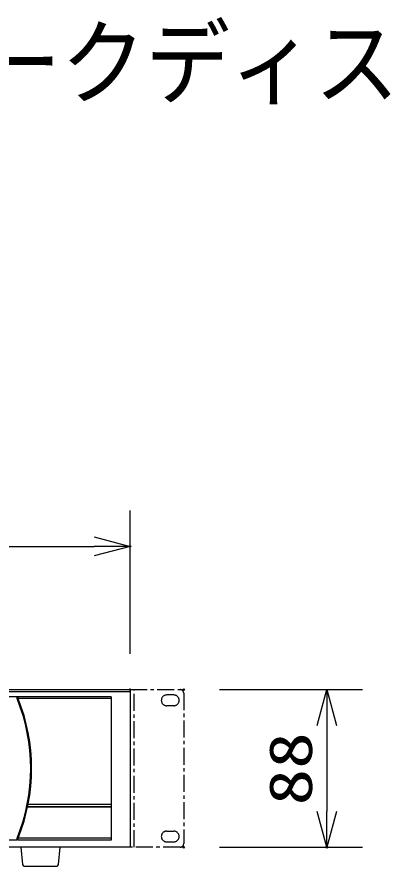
# Model space of a CAD drawing. Units: millimetres, scale not verified. Extents: x -63 to 63, y -57 to 57.
# Drawn here: x -14.34 to 6.23, y 9.98 to 57.39 of the extents above; entities that cross this region are included whole.
import ezdxf
from ezdxf.enums import TextEntityAlignment as Align

# ---------------------------------------------------------------- set-up
doc = ezdxf.new("R2010")
doc.units = ezdxf.units.MM
doc.header["$LTSCALE"] = 0.190236
doc.header["$PDMODE"] = 32
doc.header["$PDSIZE"] = 0.0951
doc.linetypes.add('CHAIN1', pattern=[8, 5, -1, 1, -1])
doc.linetypes.add('LONG_DOUBLE_CHAIN', pattern=[21.8, 18, -1, 0.6, -0.6, 0.6, -1])
for name, color, linetype in [('0-0_MOJI1', 2, 'Continuous'), ('0-2_GAIKEI', 1, 'Continuous'), ('0-3_WAKU', 7, 'Continuous')]:
    doc.layers.add(name, color=color, linetype=linetype)
doc.styles.add('ＭＳ ゴシック', font='')
doc.styles.get('ＭＳ ゴシック').set_extended_font_data('MS Gothic')

# ---------------------------------------------------------------- blocks, each defined once
blk = doc.blocks.new('_OPEN30')
at = {"layer": '0-3_WAKU'}
blk.add_line((0, 0), (-1, 0), dxfattribs=at)
blk.add_lwpolyline([(-1, 0.26795), (0, 0), (-1, -0.26795)], dxfattribs=at)

msp = doc.modelspace()

# ---------------------------------------------------------------- linework, layer by layer
at = {"layer": '0-2_GAIKEI', "color": 3}
for p, q in [((-8.0198, 21.8286), (-8.0198, 29.8286)), ((-48.0198, 27.8286), (-10.0198, 27.8286)), ((-3.0198, 19.8286), (4.9802, 19.8286)), ((2.9802, 17.8286), (2.9802, 13.0286)), ((-3.0198, 11.0285), (4.9802, 11.0285))]:
    msp.add_line(p, q, dxfattribs=at)
at = {"layer": '0-2_GAIKEI', "color": 7}
for p, q in [((-50.0198, 19.8286), (-8.0198, 19.8286)), ((-50.0198, 19.8286), (-8.0198, 19.8286)), ((-8.0198, 19.8286), (-8.0198, 15.4286)), ((-8.0198, 19.8286), (-8.0198, 11.0285)), ((-8.0198, 11.0285), (-50.0198, 11.0285)), ((-14.1198, 11.0285), (-14.0284, 10.0691)), ((-12.0112, 10.0691), (-11.9198, 11.0285)), ((-13.9289, 9.9785), (-12.1107, 9.9785))]:
    msp.add_line(p, q, dxfattribs=at)
at = {"layer": '0-2_GAIKEI'}
for p, q in [((-50.0198, 19.7286), (-8.0198, 19.7286)), ((-9.0698, 19.4286), (-44.1109, 19.4286)), ((-14.3271, 19.3286), (-14.3271, 19.4286)), ((-14.3271, 19.3786), (-14.2732, 19.3786)), ((-14.3172, 19.3039), (-14.264, 19.3039)), ((-14.2732, 19.3286), (-14.2732, 19.4286)), ((-9.075, 19.3286), (-14.2663, 19.3286)), ((-9.0698, 19.4286), (-9.0698, 11.4285)), ((-9.0741, 13.4221), (-13.7618, 13.4221)), ((-9.0966, 13.285), (-13.747, 13.285)), ((-13.7329, 13.285), (-9.0797, 13.285)), ((-14.3187, 11.4285), (-44.1109, 11.4285)), ((-14.3271, 11.4285), (-14.3271, 11.5285)), ((-14.3271, 11.4785), (-14.2732, 11.4785)), ((-14.3172, 11.5532), (-14.264, 11.5532)), ((-14.2732, 11.4285), (-14.2732, 11.5285)), ((-9.0872, 11.5285), (-14.2687, 11.5285)), ((-9.0698, 11.4285), (-14.2687, 11.4285))]:
    msp.add_line(p, q, dxfattribs=at)
at = {"layer": '0-2_GAIKEI', "linetype": 'CHAIN1'}
for p, q in [((-8.0198, 19.8286), (-5.2198, 19.8286)), ((-7.7898, 11.0285), (-7.7898, 19.8286)), ((-5.5698, 19.5286), (-5.9698, 19.5286)), ((-5.0198, 19.6286), (-5.0198, 11.2285)), ((-5.5698, 18.9286), (-5.9698, 18.9286)), ((-5.9698, 11.9286), (-5.5698, 11.9286)), ((-5.2198, 11.0285), (-8.0198, 11.0285)), ((-5.9698, 11.3285), (-5.5698, 11.3285))]:
    msp.add_line(p, q, dxfattribs=at)
at = {"layer": '0-2_GAIKEI', "linetype": 'LONG_DOUBLE_CHAIN'}
msp.add_line((-13.4539, 16.2902), (-13.4538, 16.2893), dxfattribs=at)
at = {"layer": '0-2_GAIKEI', "color": 7}
for points in [[(-50.0198, 19.8286), (-8.0198, 19.8286), (-8.0198, 11.0285), (-50.0198, 11.0285)], [(-8.0198, 15.4286), (-8.0198, 11.0285), (-50.0198, 11.0285), (-50.0198, 15.4286)]]:
    msp.add_lwpolyline(points, dxfattribs=at)
at = {"layer": '0-2_GAIKEI', "linetype": 'CHAIN1'}
for centre, radius, start, end in [((-5.9698, 19.2286), 0.3, 90, 270), ((-5.5698, 19.2286), 0.3, 270, 90), ((-5.2198, 19.6286), 0.2, 0, 90), ((-5.9698, 11.6285), 0.3, 90, 270), ((-5.5698, 11.6285), 0.3, 270, 90), ((-5.2198, 11.2285), 0.2, 270, 0)]:
    msp.add_arc(centre, radius, start, end, dxfattribs=at)
at = {"layer": '0-2_GAIKEI'}
for radius, start, end in [(10.4, 337.97569, 22.02431), (10.45, 338.08654, 21.91346)]:
    msp.add_arc((-23.9682, 15.4286), radius, start, end, dxfattribs=at)
at = {"layer": '0-2_GAIKEI', "color": 7}
for centre, start, end in [((-13.9289, 10.0785), 185.44033, 270), ((-12.1107, 10.0785), 270, 354.55967)]:
    msp.add_arc(centre, 0.1, start, end, dxfattribs=at)
at = {"layer": '0-3_WAKU'}
for p in [(-8.0198, 27.8286), (-8.0198, 19.8286), (-5.0198, 19.8286), (-5.0198, 11.0285), (2.9802, 11.0285)]:
    msp.add_point(p, dxfattribs=at)

# ---------------------------------------------------------------- block references
at = {"layer": '0-2_GAIKEI', "xscale": 2, "yscale": 2}
msp.add_blockref('_OPEN30', (-8.0198, 27.8286), dxfattribs=at)
for p, rotation in [((2.9802, 19.8286), 90), ((2.9802, 11.0285), 270)]:
    msp.add_blockref('_OPEN30', p, dxfattribs=dict(at, rotation=rotation))

# ---------------------------------------------------------------- texts
at = {"layer": '0-0_MOJI1', "style": 'ＭＳ ゴシック', "width": 0.9}
msp.add_text('ネットワークディスクレコーダー', height=3.848, dxfattribs=at).set_placement((-35.5001, 51.7599), align=Align.BOTTOM_LEFT)
at = {"layer": '0-2_GAIKEI', "color": 3, "style": 'ＭＳ ゴシック', "width": 1.25}
msp.add_text('88', height=2.406, rotation=90, dxfattribs=at).set_placement((2.8707, 13.3616), align=Align.BOTTOM_LEFT)

doc.saveas('drawing.dxf')
